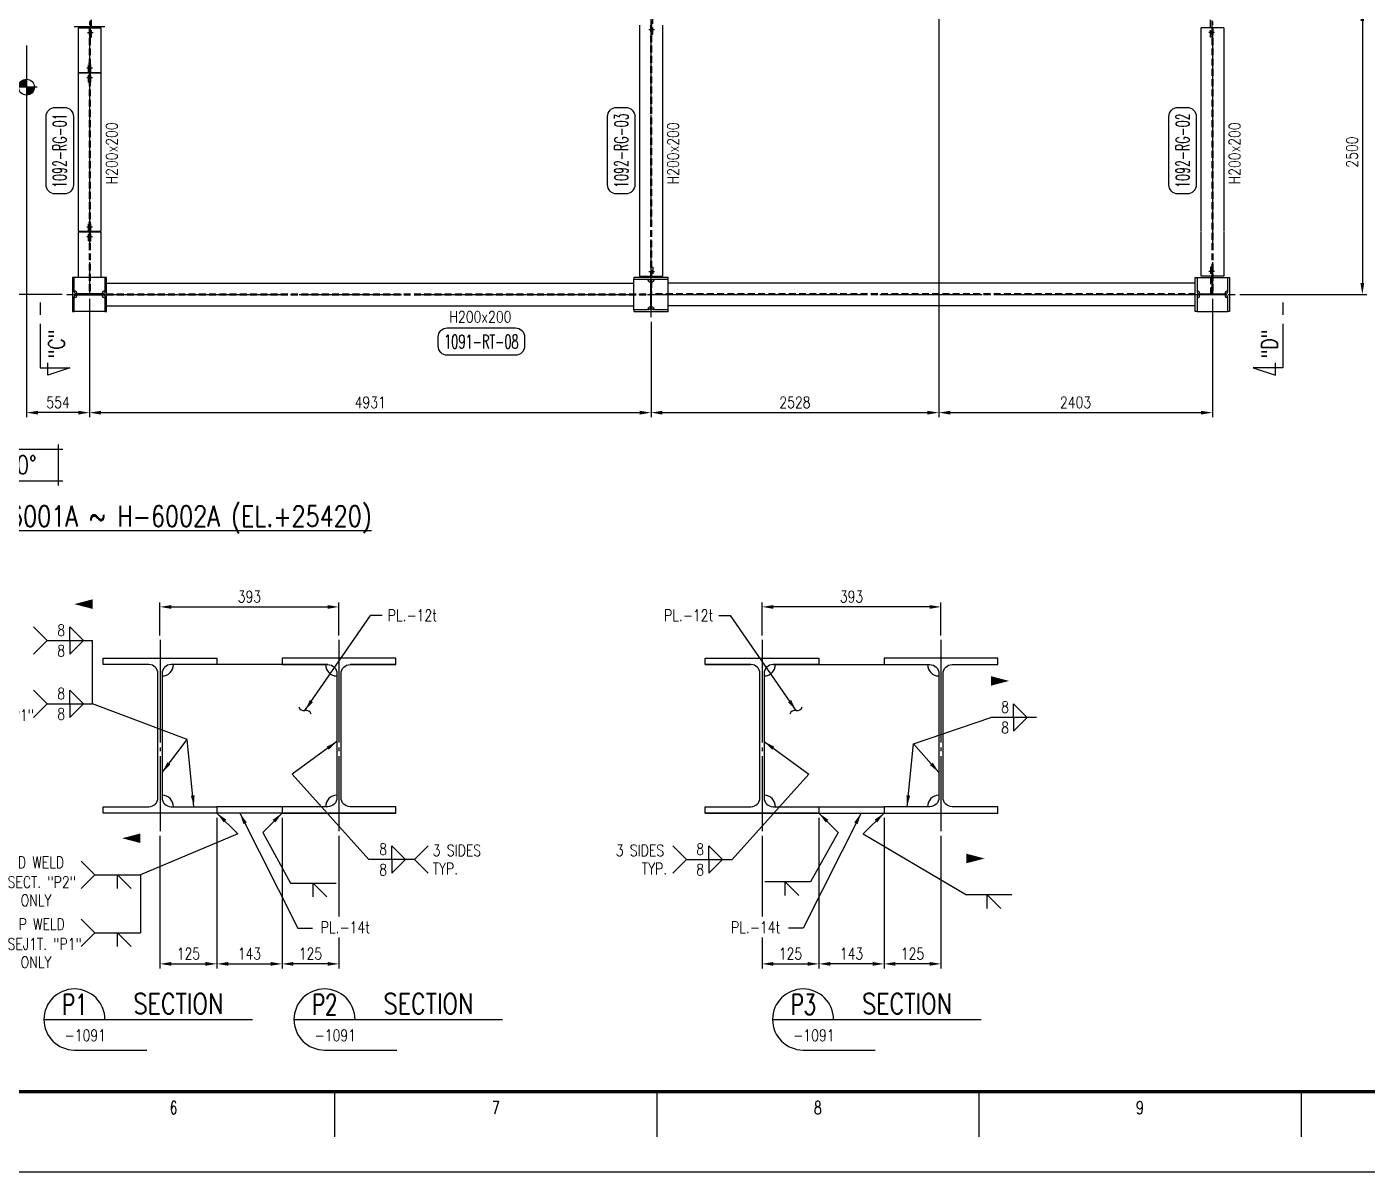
# Model space of a CAD drawing. Header units: millimetres. Extents: x 0 to 232280, y -26939 to 23794.
# Drawn here: x 106419 to 118191, y 0 to 10058 of the extents above; entities that cross this region are included whole.
import ezdxf
from ezdxf.enums import TextEntityAlignment as Align

# ---------------------------------------------------------------- set-up
doc = ezdxf.new("R2010")
doc.units = ezdxf.units.MM
doc.header["$LTSCALE"] = 30
doc.linetypes.add('JNK-CENTER', pattern=[34, 30, -1.5, 1, -1.5])
doc.linetypes.add('JNK-HIDDEN', pattern=[3, 2, -1])
for name, color, linetype in [('CEN-R', 1, 'JNK-CENTER'), ('CON-C', 4, 'Continuous'), ('CON-G', 3, 'Continuous'), ('CON-W', 7, 'Continuous'), ('CON-Y', 2, 'Continuous'), ('Dim-W', 7, 'Continuous'), ('HID-Y', 2, 'JNK-HIDDEN'), ('STL-OBJT', 7, 'Continuous'), ('TXT-C', 4, 'Continuous'), ('TXT-Y', 2, 'Continuous')]:
    doc.layers.add(name, color=color, linetype=linetype)
doc.styles.add('ROMANS', font='ROMANS.shx', dxfattribs={"width": 0.8})
doc.styles.add('SIMPLEX', font='simplex.shx', dxfattribs={"width": 0.8})
doc.dimstyles.new('DIM40', dxfattribs={"dimscale": 40, "dimtxt": 2.5, "dimasz": 2.5, "dimexe": 1, "dimexo": 1, "dimgap": 1, "dimtad": 1, "dimdec": 0, "dimdsep": 46, "dimtxsty": 'SIMPLEX', "dimcen": 0, "dimclrd": 7, "dimclre": 7, "dimclrt": 2, "dimadec": 1, "dimazin": 2, "dimtfac": 1, "dimtdec": 0, "dimtix": 1, "dimtmove": 2, "dimatfit": 2, "dimfxl": 1, "dimtolj": 1, "dimtzin": 0, "dimarcsym": 1})
doc.dimstyles.new('DIM40x4', dxfattribs={"dimscale": 40, "dimtxt": 2.5, "dimasz": 2.5, "dimexe": 1, "dimexo": 1, "dimgap": 1, "dimtad": 1, "dimdec": 1, "dimlfac": 0.25, "dimdsep": 46, "dimtxsty": 'SIMPLEX', "dimcen": 2.5, "dimclrd": 7, "dimclre": 7, "dimclrt": 2, "dimadec": 1, "dimazin": 2, "dimtfac": 1, "dimtdec": 1, "dimtmove": 2, "dimatfit": 3, "dimfxl": 1, "dimtfill": 1, "dimtolj": 1, "dimtzin": 0, "dimarcsym": 1})

# ---------------------------------------------------------------- blocks, each defined once
blk = doc.blocks.new('TITLE')
at = {"color": 7}
for p, q in [((452.68, 17.68), (452.68, 7.78)), ((523.41, 17.68), (523.41, 7.78)), ((594.15, 17.68), (594.15, 7.78)), ((664.88, 17.68), (664.88, 7.78)), ((841, 0), (0, 0))]:
    blk.add_line(p, q, dxfattribs=at)
at = {"color": 7, "const_width": 0.707}
blk.add_lwpolyline([(28.29, 17.68), (823.67, 17.68)], dxfattribs=at)
at = {"color": 7, "style": 'ROMANS', "width": 0.7}
for s, p in [('6', (417.32, 14.15)), ('7', (488.05, 14.15)), ('8', (558.78, 14.15)), ('9', (629.51, 14.15))]:
    blk.add_text(s, height=2.83, dxfattribs=at).set_placement(p, align=Align.MIDDLE)
blk = doc.blocks.new('*D1488')
at = {"layer": 'DEFPOINTS', "color": 0, "transparency": 16777216}
for p in [(118149, 10208), (117032, 7708), (118149, 7708)]:
    blk.add_point(p, dxfattribs=at)
at = {"layer": 'Dim-W', "color": 7, "linetype": 'ByBlock', "lineweight": -2, "transparency": 16777216}
for p, q in [((118149, 10108), (118149, 7808)), ((117072, 7708), (118189, 7708))]:
    blk.add_line(p, q, dxfattribs=at)
at = {"layer": 'Dim-W', "color": 7, "transparency": 16777216}
for points in [[(118132, 10108), (118165, 10108), (118149, 10208)], [(118132, 7808), (118165, 7808), (118149, 7708)]]:
    blk.add_solid(points, dxfattribs=at)
at = {"layer": 'Dim-W', "color": 2, "transparency": 16777216, "insert": (118059, 8958), "char_height": 100, "attachment_point": 5, "rotation": 90, "style": 'SIMPLEX'}
blk.add_mtext('\\A1;2500', dxfattribs=at)
blk = doc.blocks.new('*D1500')
at = {"layer": 'DEFPOINTS', "color": 0, "transparency": 16777216}
for p in [(95800, 9358), (93758, 7708), (106770, 7708)]:
    blk.add_point(p, dxfattribs=at)
at = {"layer": 'Dim-W', "color": 7, "linetype": 'ByBlock', "lineweight": -2, "transparency": 16777216}
for p, q in [((95760, 9358), (93718, 9358)), ((93758, 9258), (93758, 7808)), ((106730, 7708), (93718, 7708))]:
    blk.add_line(p, q, dxfattribs=at)
at = {"layer": 'Dim-W', "color": 7, "transparency": 16777216}
for points in [[(93741, 9258), (93775, 9258), (93758, 9358)], [(93741, 7808), (93775, 7808), (93758, 7708)]]:
    blk.add_solid(points, dxfattribs=at)
at = {"layer": 'Dim-W', "color": 2, "transparency": 16777216, "insert": (93668, 8533), "char_height": 100, "attachment_point": 5, "rotation": 90, "style": 'SIMPLEX'}
blk.add_mtext('\\A1;1650', dxfattribs=at)
blk = doc.blocks.new('*D1502')
at = {"layer": 'DEFPOINTS', "color": 0, "transparency": 16777216}
for p in [(106770, 19210), (93438, 7708), (106770, 7708)]:
    blk.add_point(p, dxfattribs=at)
at = {"layer": 'Dim-W', "color": 7, "linetype": 'ByBlock', "lineweight": -2, "transparency": 16777216}
for p, q in [((106730, 19210), (93398, 19210)), ((93438, 19110), (93438, 7808)), ((106730, 7708), (93398, 7708))]:
    blk.add_line(p, q, dxfattribs=at)
at = {"layer": 'Dim-W', "color": 7, "transparency": 16777216}
for points in [[(93421, 19110), (93455, 19110), (93438, 19210)], [(93421, 7808), (93455, 7808), (93438, 7708)]]:
    blk.add_solid(points, dxfattribs=at)
at = {"layer": 'Dim-W', "color": 2, "transparency": 16777216, "insert": (93348, 13459), "char_height": 100, "attachment_point": 5, "rotation": 90, "style": 'SIMPLEX'}
blk.add_mtext('\\A1;11502', dxfattribs=at)
blk = doc.blocks.new('DUCT-TAG')
at = {"layer": 'CON-G'}
blk.add_lwpolyline([(-9.49, -1), (-9.49, 1, -0.414214), (-7.49, 3), (7.49, 3, -0.414214), (9.49, 1), (9.49, -1, -0.414214), (7.49, -3), (-7.49, -3, -0.414214)], format="xyb", close=True, dxfattribs=at)
at = {"layer": 'CON-G', "style": 'SIMPLEX', "width": 1.246304}
blk.add_attdef('NAME', text='', height=3, dxfattribs=at).set_placement((-8.19, -1.5), (8.19, -1.5), align=Align.FIT)
at = {"layer": 'CON-Y', "style": 'SIMPLEX'}
blk.add_attdef('ELEVATION', text='', height=2, dxfattribs=at).set_placement((0, -6.02), align=Align.CENTER)
blk = doc.blocks.new('*D1486')
at = {"layer": 'DEFPOINTS', "color": 0, "transparency": 16777216}
for p in [(116832, 7708), (114429, 6670), (116832, 6670)]:
    blk.add_point(p, dxfattribs=at)
at = {"layer": 'Dim-W', "color": 7, "linetype": 'ByBlock', "lineweight": -2, "transparency": 16777216}
for p, q in [((116832, 7668), (116832, 6630)), ((114529, 6670), (116732, 6670))]:
    blk.add_line(p, q, dxfattribs=at)
at = {"layer": 'Dim-W', "color": 7, "transparency": 16777216}
for points in [[(114529, 6686), (114529, 6653), (114429, 6670)], [(116732, 6686), (116732, 6653), (116832, 6670)]]:
    blk.add_solid(points, dxfattribs=at)
at = {"layer": 'Dim-W', "color": 2, "transparency": 16777216, "insert": (115630, 6760), "char_height": 100, "attachment_point": 5, "style": 'SIMPLEX'}
blk.add_mtext('\\A1;2403', dxfattribs=at)
blk = doc.blocks.new('NORTH-AG')
at = {"layer": 'CON-Y'}
for p, q in [((-8, 3.5), (8, 3.5)), ((-7, 4.5), (-7, -4.5)), ((7, 4.5), (7, -4.5)), ((-8, -3.5), (8, -3.5))]:
    blk.add_line(p, q, dxfattribs=at)
at = {"layer": 'CON-C', "style": 'SIMPLEX', "width": 0.8}
blk.add_attdef('0', text='', height=4, dxfattribs=at).set_placement((0, -2.06), align=Align.CENTER)
blk = doc.blocks.new('SECMARK2')
at = {"layer": 'CON-C'}
blk.add_line((0, 0), (-2.72, 0), dxfattribs=at)
blk.add_lwpolyline([(-4.67, 0), (-14.32, 0), (-14.32, 6.51), (-15.93, 1.64), (-13.23, 1.64)], dxfattribs=at)
at = {"layer": 'CON-C', "style": 'SIMPLEX', "width": 0.8}
blk.add_attdef('TAG', (-12.98, 1.18), '', height=3.5, dxfattribs=at)
blk = doc.blocks.new('A$C45881DED')
at = {"layer": 'CON-W'}
h = blk.add_hatch(color=256, dxfattribs=at)
h.paths.add_polyline_path([(27, 114), (15, 114), (15, 125), (27, 125)])
h.paths.add_polyline_path([(31, 114), (27, 114), (27, 125), (31, 125)])
h.paths.add_polyline_path([(35, 114), (31, 114), (31, 125), (35, 125)])
h.paths.add_polyline_path([(35, 125), (31, 125), (31, 137), (35, 137)])
h.paths.add_polyline_path([(31, 125), (27, 125), (27, 137), (31, 137)])
h.paths.add_polyline_path([(27, 125), (15, 125), (15, 137), (27, 137)])
h = blk.add_hatch(color=256, dxfattribs=at)
h.paths.add_polyline_path([(27, 29), (15, 29), (15, 40), (27, 40)])
h.paths.add_polyline_path([(31, 29), (27, 29), (27, 40), (31, 40)])
h.paths.add_polyline_path([(35, 29), (31, 29), (31, 40), (35, 40)])
h.paths.add_polyline_path([(35, 40), (31, 40), (31, 52), (35, 52)])
h.paths.add_polyline_path([(31, 40), (27, 40), (27, 52), (31, 52)])
h.paths.add_polyline_path([(27, 40), (15, 40), (15, 52), (27, 52)])
at = {"layer": 'CEN-R'}
for p, q in [((0, 125), (50, 125)), ((0, 40), (50, 40))]:
    blk.add_line(p, q, dxfattribs=at)
at = {"layer": 'HID-Y'}
for p, q in [((15, 165), (15, 0)), ((15, 165), (21, 165)), ((35, 137), (15, 137)), ((21, 165), (21, 0)), ((29, 165), (35, 165)), ((29, 165), (29, 0)), ((35, 165), (35, 0)), ((35, 114), (15, 114)), ((35, 52), (15, 52)), ((35, 29), (15, 29)), ((15, 0), (21, 0)), ((29, 0), (35, 0))]:
    blk.add_line(p, q, dxfattribs=at)
blk = doc.blocks.new('FS-MARK')
h = blk.add_hatch(color=256)
edge = h.paths.add_edge_path()
edge.add_arc((0, 0), 1.75, 90, 180)
edge.add_line((-1.75, 0), (0, 0))
edge.add_line((0, 0), (0, 1.75))
h = blk.add_hatch(color=256)
edge = h.paths.add_edge_path()
edge.add_line((0, 0), (0, -1.75))
edge.add_arc((0, 0), 1.75, 270, 360)
edge.add_line((1.75, 0), (0, 0))
for p, q in [((2.33, 0), (-2.33, 0)), ((0, 2.33), (0, -2.33))]:
    blk.add_line(p, q)
blk.add_circle((0, 0), 1.75)
at = {"layer": 'CON-Y', "style": 'SIMPLEX', "width": 0.8}
blk.add_attdef('F.S.', (3.19, 1), '', height=2.5, dxfattribs=at)
blk = doc.blocks.new('*D1457')
at = {"layer": 'DEFPOINTS', "color": 0, "transparency": 16777216}
for p in [(106416, 9933), (106416, 6670), (106970, 6670)]:
    blk.add_point(p, dxfattribs=at)
at = {"layer": 'Dim-W', "color": 7, "linetype": 'ByBlock', "lineweight": -2, "transparency": 16777216}
for p, q in [((106416, 9893), (106416, 6630)), ((106870, 6670), (106516, 6670))]:
    blk.add_line(p, q, dxfattribs=at)
at = {"layer": 'Dim-W', "color": 7, "transparency": 16777216}
for points in [[(106516, 6686), (106516, 6653), (106416, 6670)], [(106870, 6686), (106870, 6653), (106970, 6670)]]:
    blk.add_solid(points, dxfattribs=at)
at = {"layer": 'Dim-W', "color": 2, "transparency": 16777216, "insert": (106693, 6760), "char_height": 100, "attachment_point": 5, "style": 'SIMPLEX'}
blk.add_mtext('\\A1;554', dxfattribs=at)
blk = doc.blocks.new('*D1458')
at = {"layer": 'DEFPOINTS', "color": 0, "transparency": 16777216}
for p in [(114429, 10208), (111901, 7508), (114429, 6670)]:
    blk.add_point(p, dxfattribs=at)
at = {"layer": 'Dim-W', "color": 7, "linetype": 'ByBlock', "lineweight": -2, "transparency": 16777216}
for p, q in [((114429, 10168), (114429, 6630)), ((111901, 7468), (111901, 6630)), ((112001, 6670), (114329, 6670))]:
    blk.add_line(p, q, dxfattribs=at)
at = {"layer": 'Dim-W', "color": 7, "transparency": 16777216}
for points in [[(112001, 6686), (112001, 6653), (111901, 6670)], [(114329, 6686), (114329, 6653), (114429, 6670)]]:
    blk.add_solid(points, dxfattribs=at)
at = {"layer": 'Dim-W', "color": 2, "transparency": 16777216, "insert": (113165, 6760), "char_height": 100, "attachment_point": 5, "style": 'SIMPLEX'}
blk.add_mtext('\\A1;2528', dxfattribs=at)
blk = doc.blocks.new('*D1459')
at = {"layer": 'DEFPOINTS', "color": 0, "transparency": 16777216}
for p in [(106970, 7708), (111901, 6670), (111901, 6670)]:
    blk.add_point(p, dxfattribs=at)
at = {"layer": 'Dim-W', "color": 7, "linetype": 'ByBlock', "lineweight": -2, "transparency": 16777216}
for p, q in [((106970, 7668), (106970, 6630)), ((107070, 6670), (111801, 6670))]:
    blk.add_line(p, q, dxfattribs=at)
at = {"layer": 'Dim-W', "color": 7, "transparency": 16777216}
for points in [[(107070, 6686), (107070, 6653), (106970, 6670)], [(111801, 6686), (111801, 6653), (111901, 6670)]]:
    blk.add_solid(points, dxfattribs=at)
at = {"layer": 'Dim-W', "color": 2, "transparency": 16777216, "insert": (109435, 6760), "char_height": 100, "attachment_point": 5, "style": 'SIMPLEX'}
blk.add_mtext('\\A1;4931', dxfattribs=at)
blk = doc.blocks.new('SECTITLE')
at = {"layer": 'CON-G'}
for p, q in [((-1.7, 0), (44.1, 0)), ((5, -6.7), (20.86, -6.7))]:
    blk.add_line(p, q, dxfattribs=at)
blk.add_arc((5, 0), 6.7, 0, 270, dxfattribs=at)
at = {"layer": 'CON-C', "style": 'SIMPLEX', "width": 0.8}
for tag, p in [('A', (5.06, 1.04)), ('ELEVATION', (27.83, 1.22))]:
    blk.add_attdef(tag, text='', height=4.5, dxfattribs=at).set_placement(p, align=Align.CENTER)
at = {"layer": 'CON-Y', "style": 'SIMPLEX', "width": 0.8}
blk.add_attdef('H0000-0000', (1.54, -4.72), '', height=2.5, dxfattribs=at)
blk.add_attdef('SCALE', text='', height=2.5, dxfattribs=at).set_placement((44.9, -3.72), align=Align.RIGHT)
blk = doc.blocks.new('*D1462')
at = {"layer": 'DEFPOINTS', "color": 0, "transparency": 16777216}
for p in [(109160, 4964), (107588, 4673), (109160, 4673)]:
    blk.add_point(p, dxfattribs=at)
at = {"layer": 'Dim-W', "color": 7, "lineweight": -2, "transparency": 16777216}
for p, q in [((107588, 4713), (107588, 5004)), ((107688, 4964), (109060, 4964)), ((109160, 4713), (109160, 5004))]:
    blk.add_line(p, q, dxfattribs=at)
at = {"layer": 'Dim-W', "color": 7, "transparency": 16777216}
for points in [[(107688, 4980), (107688, 4947), (107588, 4964)], [(109060, 4980), (109060, 4947), (109160, 4964)]]:
    blk.add_solid(points, dxfattribs=at)
at = {"layer": 'Dim-W', "color": 2, "transparency": 16777216, "insert": (108374, 5054), "char_height": 100, "attachment_point": 5, "style": 'SIMPLEX', "bg_fill": 3, "box_fill_scale": 1.1, "bg_fill_color": 256, "bg_fill_true_color": 13158600, "bg_fill_transparency": 0}
blk.add_mtext('\\A1;393', dxfattribs=at)
blk = doc.blocks.new('*D1463')
at = {"layer": 'DEFPOINTS', "color": 0, "transparency": 16777216}
for p in [(108088, 3153), (108660, 3153), (108660, 1829)]:
    blk.add_point(p, dxfattribs=at)
at = {"layer": 'Dim-W', "color": 7, "lineweight": -2, "transparency": 16777216}
for p, q in [((108088, 3113), (108088, 1789)), ((108660, 3113), (108660, 1789)), ((108188, 1829), (108560, 1829))]:
    blk.add_line(p, q, dxfattribs=at)
at = {"layer": 'Dim-W', "color": 7, "transparency": 16777216}
for points in [[(108188, 1846), (108188, 1813), (108088, 1829)], [(108560, 1846), (108560, 1813), (108660, 1829)]]:
    blk.add_solid(points, dxfattribs=at)
at = {"layer": 'Dim-W', "color": 2, "transparency": 16777216, "insert": (108374, 1919), "char_height": 100, "attachment_point": 5, "style": 'SIMPLEX', "bg_fill": 3, "box_fill_scale": 1.1, "bg_fill_color": 256, "bg_fill_true_color": 13158600, "bg_fill_transparency": 0}
blk.add_mtext('\\A1;143', dxfattribs=at)
blk = doc.blocks.new('*D1507')
at = {"layer": 'DEFPOINTS', "color": 0, "transparency": 16777216}
for p in [(108660, 3113), (109160, 2993), (108660, 1829)]:
    blk.add_point(p, dxfattribs=at)
at = {"layer": 'Dim-W', "color": 7, "lineweight": -2, "transparency": 16777216}
for p, q in [((108660, 3073), (108660, 1789)), ((109160, 2953), (109160, 2246)), ((109160, 2060), (109160, 1789)), ((109060, 1829), (108760, 1829))]:
    blk.add_line(p, q, dxfattribs=at)
at = {"layer": 'Dim-W', "color": 7, "transparency": 16777216}
for points in [[(108760, 1846), (108760, 1813), (108660, 1829)], [(109060, 1846), (109060, 1813), (109160, 1829)]]:
    blk.add_solid(points, dxfattribs=at)
at = {"layer": 'Dim-W', "color": 2, "transparency": 16777216, "insert": (108910, 1919), "char_height": 100, "attachment_point": 5, "style": 'SIMPLEX', "bg_fill": 3, "box_fill_scale": 1.1, "bg_fill_color": 256, "bg_fill_true_color": 13158600, "bg_fill_transparency": 0}
blk.add_mtext('\\A1;125', dxfattribs=at)
blk = doc.blocks.new('*D1464')
at = {"layer": 'DEFPOINTS', "color": 0, "transparency": 16777216}
for p in [(107588, 2993), (108088, 1829), (108088, 1829)]:
    blk.add_point(p, dxfattribs=at)
at = {"layer": 'Dim-W', "color": 7, "lineweight": -2, "transparency": 16777216}
for p, q in [((107588, 2953), (107588, 1789)), ((107688, 1829), (107988, 1829))]:
    blk.add_line(p, q, dxfattribs=at)
at = {"layer": 'Dim-W', "color": 7, "transparency": 16777216}
for points in [[(107688, 1846), (107688, 1813), (107588, 1829)], [(107988, 1846), (107988, 1813), (108088, 1829)]]:
    blk.add_solid(points, dxfattribs=at)
at = {"layer": 'Dim-W', "color": 2, "transparency": 16777216, "insert": (107838, 1919), "char_height": 100, "attachment_point": 5, "style": 'SIMPLEX', "bg_fill": 3, "box_fill_scale": 1.1, "bg_fill_color": 256, "bg_fill_true_color": 13158600, "bg_fill_transparency": 0}
blk.add_mtext('\\A1;125', dxfattribs=at)
blk = doc.blocks.new('*D1465')
at = {"layer": 'DEFPOINTS', "color": 0, "transparency": 16777216}
for p in [(112876, 4964), (112876, 4673), (114448, 4673)]:
    blk.add_point(p, dxfattribs=at)
at = {"layer": 'Dim-W', "color": 7, "lineweight": -2, "transparency": 16777216}
for p, q in [((112876, 4713), (112876, 5004)), ((114348, 4964), (112976, 4964)), ((114448, 4713), (114448, 5004))]:
    blk.add_line(p, q, dxfattribs=at)
at = {"layer": 'Dim-W', "color": 7, "transparency": 16777216}
for points in [[(112976, 4980), (112976, 4947), (112876, 4964)], [(114348, 4980), (114348, 4947), (114448, 4964)]]:
    blk.add_solid(points, dxfattribs=at)
at = {"layer": 'Dim-W', "color": 2, "transparency": 16777216, "insert": (113662, 5054), "char_height": 100, "attachment_point": 5, "style": 'SIMPLEX', "bg_fill": 3, "box_fill_scale": 1.1, "bg_fill_color": 256, "bg_fill_true_color": 13158600, "bg_fill_transparency": 0}
blk.add_mtext('\\A1;393', dxfattribs=at)
blk = doc.blocks.new('*D1466')
at = {"layer": 'DEFPOINTS', "color": 0, "transparency": 16777216}
for p in [(113376, 3153), (113948, 3153), (113376, 1829)]:
    blk.add_point(p, dxfattribs=at)
at = {"layer": 'Dim-W', "color": 7, "lineweight": -2, "transparency": 16777216}
for p, q in [((113376, 3113), (113376, 1789)), ((113948, 3113), (113948, 1789)), ((113848, 1829), (113476, 1829))]:
    blk.add_line(p, q, dxfattribs=at)
at = {"layer": 'Dim-W', "color": 7, "transparency": 16777216}
for points in [[(113476, 1846), (113476, 1813), (113376, 1829)], [(113848, 1846), (113848, 1813), (113948, 1829)]]:
    blk.add_solid(points, dxfattribs=at)
at = {"layer": 'Dim-W', "color": 2, "transparency": 16777216, "insert": (113662, 1919), "char_height": 100, "attachment_point": 5, "style": 'SIMPLEX', "bg_fill": 3, "box_fill_scale": 1.1, "bg_fill_color": 256, "bg_fill_true_color": 13158600, "bg_fill_transparency": 0}
blk.add_mtext('\\A1;143', dxfattribs=at)
blk = doc.blocks.new('*D1508')
at = {"layer": 'DEFPOINTS', "color": 0, "transparency": 16777216}
for p in [(113376, 3113), (112876, 2993), (113376, 1829)]:
    blk.add_point(p, dxfattribs=at)
at = {"layer": 'Dim-W', "color": 7, "lineweight": -2, "transparency": 16777216}
for p, q in [((113376, 3073), (113376, 1789)), ((112876, 2953), (112876, 2246)), ((112876, 2060), (112876, 1789)), ((112976, 1829), (113276, 1829))]:
    blk.add_line(p, q, dxfattribs=at)
at = {"layer": 'Dim-W', "color": 7, "transparency": 16777216}
for points in [[(112976, 1846), (112976, 1813), (112876, 1829)], [(113276, 1846), (113276, 1813), (113376, 1829)]]:
    blk.add_solid(points, dxfattribs=at)
at = {"layer": 'Dim-W', "color": 2, "transparency": 16777216, "insert": (113126, 1919), "char_height": 100, "attachment_point": 5, "style": 'SIMPLEX', "bg_fill": 3, "box_fill_scale": 1.1, "bg_fill_color": 256, "bg_fill_true_color": 13158600, "bg_fill_transparency": 0}
blk.add_mtext('\\A1;125', dxfattribs=at)
blk = doc.blocks.new('*D1467')
at = {"layer": 'DEFPOINTS', "color": 0, "transparency": 16777216}
for p in [(114448, 2993), (113948, 1829), (113948, 1829)]:
    blk.add_point(p, dxfattribs=at)
at = {"layer": 'Dim-W', "color": 7, "lineweight": -2, "transparency": 16777216}
for p, q in [((114448, 2953), (114448, 1789)), ((114348, 1829), (114048, 1829))]:
    blk.add_line(p, q, dxfattribs=at)
at = {"layer": 'Dim-W', "color": 7, "transparency": 16777216}
for points in [[(114048, 1846), (114048, 1813), (113948, 1829)], [(114348, 1846), (114348, 1813), (114448, 1829)]]:
    blk.add_solid(points, dxfattribs=at)
at = {"layer": 'Dim-W', "color": 2, "transparency": 16777216, "insert": (114198, 1919), "char_height": 100, "attachment_point": 5, "style": 'SIMPLEX', "bg_fill": 3, "box_fill_scale": 1.1, "bg_fill_color": 256, "bg_fill_true_color": 13158600, "bg_fill_transparency": 0}
blk.add_mtext('\\A1;125', dxfattribs=at)

msp = doc.modelspace()

# ---------------------------------------------------------------- hatches: boundary and pattern name
at = {"layer": 'CON-W'}
h = msp.add_hatch(color=256, dxfattribs=at)
h.paths.add_polyline_path([(106973.85, 10019.9), (106985.85, 10019.9), (106985.85, 10007.9), (106973.85, 10007.9)])
h.paths.add_polyline_path([(106969.85, 10019.9), (106973.85, 10019.9), (106973.85, 10007.9), (106969.85, 10007.9)])
h.paths.add_polyline_path([(106965.85, 10019.9), (106969.85, 10019.9), (106969.85, 10007.9), (106965.85, 10007.9)])
h.paths.add_polyline_path([(106965.85, 10007.9), (106969.85, 10007.9), (106969.85, 9996.9), (106965.85, 9996.9)])
h.paths.add_polyline_path([(106969.85, 10007.9), (106973.85, 10007.9), (106973.85, 9996.9), (106969.85, 9996.9)])
h.paths.add_polyline_path([(106973.85, 10007.9), (106985.85, 10007.9), (106985.85, 9996.9), (106973.85, 9996.9)])
h = msp.add_hatch(color=256, dxfattribs=at)
h.paths.add_polyline_path([(111904.85, 10044.9), (111916.85, 10044.9), (111916.85, 10032.9), (111904.85, 10032.9)])
h.paths.add_polyline_path([(111900.85, 10044.9), (111904.85, 10044.9), (111904.85, 10032.9), (111900.85, 10032.9)])
h.paths.add_polyline_path([(111896.85, 10044.9), (111900.85, 10044.9), (111900.85, 10032.9), (111896.85, 10032.9)])
h.paths.add_polyline_path([(111896.85, 10032.9), (111900.85, 10032.9), (111900.85, 10021.9), (111896.85, 10021.9)])
h.paths.add_polyline_path([(111900.85, 10032.9), (111904.85, 10032.9), (111904.85, 10021.9), (111900.85, 10021.9)])
h.paths.add_polyline_path([(111904.85, 10032.9), (111916.85, 10032.9), (111916.85, 10021.9), (111904.85, 10021.9)])
h = msp.add_hatch(color=256, dxfattribs=at)
h.paths.add_polyline_path([(116827.85, 10019.9), (116815.85, 10019.9), (116815.85, 10007.9), (116827.85, 10007.9)])
h.paths.add_polyline_path([(116831.85, 10019.9), (116827.85, 10019.9), (116827.85, 10007.9), (116831.85, 10007.9)])
h.paths.add_polyline_path([(116835.85, 10019.9), (116831.85, 10019.9), (116831.85, 10007.9), (116835.85, 10007.9)])
h.paths.add_polyline_path([(116835.85, 10007.9), (116831.85, 10007.9), (116831.85, 9996.9), (116835.85, 9996.9)])
h.paths.add_polyline_path([(116831.85, 10007.9), (116827.85, 10007.9), (116827.85, 9996.9), (116831.85, 9996.9)])
h.paths.add_polyline_path([(116827.85, 10007.9), (116815.85, 10007.9), (116815.85, 9996.9), (116827.85, 9996.9)])
h = msp.add_hatch(color=256, dxfattribs=at)
h.paths.add_polyline_path([(111904.85, 7895.9), (111916.85, 7895.9), (111916.85, 7907.9), (111904.85, 7907.9)])
h.paths.add_polyline_path([(111900.85, 7895.9), (111904.85, 7895.9), (111904.85, 7907.9), (111900.85, 7907.9)])
h.paths.add_polyline_path([(111896.85, 7895.9), (111900.85, 7895.9), (111900.85, 7907.9), (111896.85, 7907.9)])
h.paths.add_polyline_path([(111896.85, 7907.9), (111900.85, 7907.9), (111900.85, 7918.9), (111896.85, 7918.9)])
h.paths.add_polyline_path([(111900.85, 7907.9), (111904.85, 7907.9), (111904.85, 7918.9), (111900.85, 7918.9)])
h.paths.add_polyline_path([(111904.85, 7907.9), (111916.85, 7907.9), (111916.85, 7918.9), (111904.85, 7918.9)])
h = msp.add_hatch(color=256, dxfattribs=at)
h.paths.add_polyline_path([(116827.85, 7895.9), (116815.85, 7895.9), (116815.85, 7907.9), (116827.85, 7907.9)])
h.paths.add_polyline_path([(116831.85, 7895.9), (116827.85, 7895.9), (116827.85, 7907.9), (116831.85, 7907.9)])
h.paths.add_polyline_path([(116835.85, 7895.9), (116831.85, 7895.9), (116831.85, 7907.9), (116835.85, 7907.9)])
h.paths.add_polyline_path([(116835.85, 7907.9), (116831.85, 7907.9), (116831.85, 7918.9), (116835.85, 7918.9)])
h.paths.add_polyline_path([(116831.85, 7907.9), (116827.85, 7907.9), (116827.85, 7918.9), (116831.85, 7918.9)])
h.paths.add_polyline_path([(116827.85, 7907.9), (116815.85, 7907.9), (116815.85, 7918.9), (116827.85, 7918.9)])

# ---------------------------------------------------------------- linework, layer by layer
for p, q in [((106796.08, 4668.44), (106796.08, 4788.44)), ((106796.08, 4788.44), (106916.08, 4668.44)), ((106796.08, 4668.44), (106796.08, 4548.44)), ((106796.08, 4548.44), (106916.08, 4668.44)), ((106796.08, 4113.54), (106796.08, 4233.54)), ((106796.08, 4233.54), (106916.08, 4113.54)), ((106796.08, 4113.54), (106796.08, 3993.54)), ((106796.08, 3993.54), (106916.08, 4113.54)), ((115086.23, 3993.94), (115086.23, 4113.94)), ((115086.23, 4113.94), (115206.23, 3993.94)), ((115086.23, 3993.94), (115086.23, 3873.94)), ((115086.23, 3873.94), (115206.23, 3993.94)), ((109623.53, 2746.26), (109623.53, 2866.26)), ((109623.53, 2866.26), (109743.53, 2746.26)), ((112408.15, 2746.26), (112408.15, 2866.26)), ((112408.15, 2866.26), (112528.15, 2746.26)), ((109623.53, 2746.26), (109623.53, 2626.26)), ((109623.53, 2626.26), (109743.53, 2746.26)), ((112408.15, 2746.26), (112408.15, 2626.26)), ((112408.15, 2626.26), (112528.15, 2746.26)), ((107216.09, 2492.34), (107216.09, 2612.34)), ((107216.09, 2612.34), (107336.09, 2492.34)), ((108935.03, 2417.37), (108935.03, 2537.37)), ((108935.03, 2537.37), (109055.03, 2417.37)), ((113080.11, 2428.86), (113080.11, 2548.86)), ((113080.11, 2548.86), (113200.11, 2428.86)), ((114854.34, 2314.64), (114854.34, 2434.64)), ((114854.34, 2434.64), (114974.34, 2314.64)), ((107216.09, 1983.27), (107216.09, 2103.27)), ((107216.09, 2103.27), (107336.09, 1983.27))]:
    msp.add_line(p, q)
at = {"layer": 'CEN-R'}
for p, q in [((111900.85, 19409.9), (111900.85, 7507.9)), ((106969.85, 19209.9), (106969.85, 7707.9)), ((116831.85, 19209.9), (116831.85, 7707.9)), ((116831.85, 19209.9), (116831.85, 7707.9)), ((106950.85, 10007.9), (107000.85, 10007.9)), ((111881.85, 10032.9), (111931.85, 10032.9)), ((116850.85, 10007.9), (116800.85, 10007.9)), ((111881.85, 7907.9), (111931.85, 7907.9)), ((116850.85, 7907.9), (116800.85, 7907.9)), ((106769.85, 7707.9), (117031.85, 7707.9)), ((107588.45, 4673.34), (107588.45, 2993.34)), ((109160.45, 4673.34), (109160.45, 2993.34)), ((112875.92, 4673.34), (112875.92, 2993.34)), ((114447.92, 4673.34), (114447.92, 2993.34))]:
    msp.add_line(p, q, dxfattribs=at)
at = {"layer": 'CON-G'}
for p, q in [((107104.85, 10057.9), (106834.85, 10057.9)), ((106869.85, 10047.9), (106869.85, 9657.9)), ((106869.85, 10047.9), (107069.85, 10047.9)), ((107069.85, 10047.9), (107069.85, 9657.9)), ((111800.85, 10072.9), (111800.85, 7867.9)), ((112000.85, 10072.9), (112000.85, 7867.9)), ((116731.85, 9657.9), (116731.85, 10047.9)), ((116931.85, 10047.9), (116731.85, 10047.9)), ((116931.85, 10047.9), (116931.85, 9657.9)), ((106869.85, 9657.9), (107069.85, 9657.9)), ((106869.85, 9652.9), (106869.85, 8262.9)), ((106869.85, 9652.9), (107069.85, 9652.9)), ((107069.85, 9652.9), (107069.85, 8262.9)), ((116731.85, 8262.9), (116731.85, 9652.9)), ((116931.85, 9652.9), (116931.85, 8262.9)), ((106869.85, 8262.9), (107069.85, 8262.9)), ((106869.85, 8257.9), (106869.85, 7857.9)), ((106869.85, 8257.9), (107069.85, 8257.9)), ((107069.85, 8257.9), (107069.85, 7857.9)), ((116731.85, 7867.9), (116731.85, 8257.9)), ((116931.85, 8257.9), (116931.85, 7867.9)), ((107104.85, 7857.9), (106834.85, 7857.9)), ((107119.85, 7807.9), (111750.85, 7807.9)), ((111750.85, 7572.9), (111750.85, 7842.9)), ((111800.85, 7867.9), (112000.85, 7867.9)), ((112050.85, 7572.9), (112050.85, 7842.9)), ((116681.85, 7807.9), (112050.85, 7807.9)), ((116696.85, 7857.9), (116966.85, 7857.9)), ((116931.85, 7867.9), (116731.85, 7867.9)), ((107104.85, 7557.9), (106834.85, 7557.9)), ((107119.85, 7607.9), (111750.85, 7607.9)), ((116681.85, 7607.9), (112050.85, 7607.9)), ((116696.85, 7557.9), (116966.85, 7557.9)), ((109062.45, 4457.34), (108088.45, 4457.34)), ((109660.45, 4457.34), (109258.45, 4457.34)), ((112375.92, 4457.34), (112777.92, 4457.34)), ((112973.92, 4457.34), (113947.92, 4457.34)), ((109062.45, 3209.34), (108088.45, 3209.34)), ((109660.45, 3209.34), (109258.45, 3209.34)), ((112375.92, 3209.34), (112777.92, 3209.34)), ((112973.92, 3209.34), (113947.92, 3209.34)), ((109660.45, 3153.34), (108088.45, 3153.34)), ((112375.92, 3153.34), (113947.92, 3153.34))]:
    msp.add_line(p, q, dxfattribs=at)
for points in [[(106819.85, 7557.9), (106834.85, 7557.9), (106834.85, 7684.9, -0.41421356), (106852.85, 7702.9), (107086.85, 7702.9, -0.41421356), (107104.85, 7684.9), (107104.85, 7557.9), (107119.85, 7557.9), (107119.85, 7857.9), (107104.85, 7857.9), (107104.85, 7730.9, -0.41421356), (107086.85, 7712.9), (106852.85, 7712.9, -0.41421356), (106834.85, 7730.9), (106834.85, 7857.9), (106819.85, 7857.9)], [(112050.85, 7557.9), (112050.85, 7572.9), (111923.85, 7572.9, -0.41421356), (111905.85, 7590.9), (111905.85, 7824.9, -0.41421356), (111923.85, 7842.9), (112050.85, 7842.9), (112050.85, 7857.9), (111750.85, 7857.9), (111750.85, 7842.9), (111877.85, 7842.9, -0.41421356), (111895.85, 7824.9), (111895.85, 7590.9, -0.41421356), (111877.85, 7572.9), (111750.85, 7572.9), (111750.85, 7557.9)], [(116981.85, 7557.9), (116966.85, 7557.9), (116966.85, 7684.9, 0.41421356), (116948.85, 7702.9), (116714.85, 7702.9, 0.41421356), (116696.85, 7684.9), (116696.85, 7557.9), (116681.85, 7557.9), (116681.85, 7857.9), (116696.85, 7857.9), (116696.85, 7730.9, 0.41421356), (116714.85, 7712.9), (116948.85, 7712.9, 0.41421356), (116966.85, 7730.9), (116966.85, 7857.9), (116981.85, 7857.9)], [(108088.45, 3209.34), (108088.45, 3153.34), (107588.45, 3153.34), (107088.45, 3153.34), (107088.45, 3209.34), (107490.45, 3209.34, 0.41421356), (107570.45, 3289.34), (107570.45, 4377.34, 0.41421356), (107490.45, 4457.34), (107088.45, 4457.34), (107088.45, 4513.34), (107588.45, 4513.34), (108088.45, 4513.34), (108088.45, 4457.34), (107686.45, 4457.34, 0.41421356), (107606.45, 4377.34), (107606.45, 3289.34, 0.41421356), (107686.45, 3209.34)], [(108660.45, 3209.34), (108660.45, 3153.34), (109160.45, 3153.34), (109660.45, 3153.34), (109660.45, 3209.34), (109258.45, 3209.34, -0.41421356), (109178.45, 3289.34), (109178.45, 4377.34, -0.41421356), (109258.45, 4457.34), (109660.45, 4457.34), (109660.45, 4513.34), (109160.45, 4513.34), (108660.45, 4513.34), (108660.45, 4457.34), (109062.45, 4457.34, -0.41421356), (109142.45, 4377.34), (109142.45, 3289.34, -0.41421356), (109062.45, 3209.34)], [(113375.92, 3209.34), (113375.92, 3153.34), (112875.92, 3153.34), (112375.92, 3153.34), (112375.92, 3209.34), (112777.92, 3209.34, 0.41421356), (112857.92, 3289.34), (112857.92, 4377.34, 0.41421356), (112777.92, 4457.34), (112375.92, 4457.34), (112375.92, 4513.34), (112875.92, 4513.34), (113375.92, 4513.34), (113375.92, 4457.34), (112973.92, 4457.34, 0.41421356), (112893.92, 4377.34), (112893.92, 3289.34, 0.41421356), (112973.92, 3209.34)], [(113947.92, 3209.34), (113947.92, 3153.34), (114447.92, 3153.34), (114947.92, 3153.34), (114947.92, 3209.34), (114545.92, 3209.34, -0.41421356), (114465.92, 3289.34), (114465.92, 4377.34, -0.41421356), (114545.92, 4457.34), (114947.92, 4457.34), (114947.92, 4513.34), (114447.92, 4513.34), (113947.92, 4513.34), (113947.92, 4457.34), (114349.92, 4457.34, -0.41421356), (114429.92, 4377.34), (114429.92, 3289.34, -0.41421356), (114349.92, 3209.34)]]:
    msp.add_lwpolyline(points, format="xyb", close=True, dxfattribs=at)
for centre, radius, start, end in [((111895.85, 7842.9), 25, 180, 270), ((111905.85, 7842.9), 25, 270, 0), ((106834.85, 7712.9), 25, 0, 90), ((106834.85, 7702.9), 25, 270, 0), ((107104.85, 7712.9), 25, 90, 180), ((107104.85, 7702.9), 25, 180, 270), ((116696.85, 7712.9), 25, 0, 90), ((116696.85, 7702.9), 25, 270, 0), ((116966.85, 7712.9), 25, 90, 180), ((116966.85, 7702.9), 25, 180, 270), ((111895.85, 7572.9), 25, 90, 180), ((111905.85, 7572.9), 25, 0, 90), ((107606.45, 4457.34), 100, 270, 0), ((109142.45, 4457.34), 100, 180, 270), ((112893.92, 4457.34), 100, 270, 0), ((114429.92, 4457.34), 100, 180, 270), ((107606.45, 3209.34), 100, 0, 90), ((109142.45, 3209.34), 100, 90, 180), ((112893.92, 3209.34), 100, 0, 90), ((114429.92, 3209.34), 100, 90, 180)]:
    msp.add_arc(centre, radius, start, end, dxfattribs=at)
at = {"layer": 'CON-W'}
for p, q in [((109538.63, 4888.27), (109438.63, 4888.27)), ((112497.74, 4888.27), (112597.74, 4888.27)), ((106476.08, 4788.44), (106596.08, 4668.44)), ((106596.08, 4668.44), (106476.08, 4548.44)), ((106596.08, 4668.44), (106996.08, 4668.44)), ((106476.08, 4233.54), (106596.08, 4113.54)), ((106596.08, 4113.54), (106476.08, 3993.54)), ((106596.08, 4113.54), (106996.08, 4113.54)), ((115286.23, 3993.94), (114886.23, 3993.94)), ((109943.53, 2866.26), (109823.53, 2746.26)), ((112092.84, 2866.26), (112212.84, 2746.26)), ((106896.09, 2732.34), (107016.09, 2612.34)), ((109823.53, 2746.26), (109423.53, 2746.26)), ((109823.53, 2746.26), (109943.53, 2626.26)), ((112212.84, 2746.26), (112092.84, 2626.26)), ((112212.84, 2746.26), (112612.84, 2746.26)), ((107016.09, 2612.34), (106896.09, 2492.34)), ((107016.09, 2612.34), (107416.09, 2612.34)), ((108735.03, 2537.37), (109135.03, 2537.37)), ((113301.34, 2548.86), (112901.34, 2548.86)), ((115071.05, 2434.64), (114671.05, 2434.64)), ((106896.09, 2223.27), (107016.09, 2103.27)), ((107016.09, 2103.27), (106896.09, 1983.27)), ((107016.09, 2103.27), (107416.09, 2103.27))]:
    msp.add_line(p, q, dxfattribs=at)
for points in [[(106996.08, 4668.44, 0, 0, 0), (106996.08, 4988.44, 84, 0, 0), (106836.08, 4988.44, 0, 0, 0)], [(114886.23, 3993.94, 0, 0, 0), (114886.23, 4313.94, 84, 0, 0), (115046.23, 4313.94, 0, 0, 0)], [(107416.09, 2612.34, 0, 0, 0), (107416.09, 2932.34, 84, 0, 0), (107256.09, 2932.34, 0, 0, 0)], [(114671.05, 2434.64, 0, 0, 0), (114671.05, 2754.64, 84, 0, 0), (114831.05, 2754.64, 0, 0, 0)]]:
    msp.add_lwpolyline(points, format="xyseb", dxfattribs=at)
at = {"layer": 'Dim-W'}
for p, q in [((106996.08, 4113.54), (106996.08, 4668.44)), ((107825.59, 3798.91), (106996.08, 4113.54)), ((114207.93, 3761.5), (114886.23, 3993.94)), ((108750.28, 3495.85), (109423.53, 2746.26)), ((113286.09, 3495.85), (112612.84, 2746.26)), ((108273.16, 2972.65), (107416.09, 2612.34)), ((108490.35, 2983.26), (108735.03, 2537.37)), ((113546.02, 2983.26), (113301.34, 2548.86)), ((113763.21, 2972.65), (114671.05, 2434.64)), ((107416.09, 2612.34), (107416.09, 2103.27))]:
    msp.add_line(p, q, dxfattribs=at)
for centre, start, end in [((108850.46, 4097.84), 193.980251, 283.980251), ((108871.95, 4011.51), 13.980251, 103.980251), ((113164.42, 4011.51), 76.019749, 166.019749), ((113185.91, 4097.84), 256.019749, 346.019749)]:
    msp.add_arc(centre, 44.48, start, end, dxfattribs=at)
at = {"layer": 'HID-Y'}
for p, q in [((106965.85, 10047.9), (106965.85, 7712.9)), ((106985.85, 10019.9), (106965.85, 10019.9)), ((106973.85, 10047.9), (106973.85, 7712.9)), ((111896.85, 10072.9), (111896.85, 7867.9)), ((111916.85, 10044.9), (111896.85, 10044.9)), ((111916.85, 10021.9), (111896.85, 10021.9)), ((111904.85, 10072.9), (111904.85, 7867.9)), ((116815.85, 10019.9), (116835.85, 10019.9)), ((116827.85, 10047.9), (116827.85, 7712.9)), ((116835.85, 10047.9), (116835.85, 7712.9)), ((106985.85, 9996.9), (106965.85, 9996.9)), ((116815.85, 9996.9), (116835.85, 9996.9)), ((111916.85, 7918.9), (111896.85, 7918.9)), ((111916.85, 7895.9), (111896.85, 7895.9)), ((116815.85, 7918.9), (116835.85, 7918.9)), ((116815.85, 7895.9), (116835.85, 7895.9)), ((111905.85, 7824.9), (111905.85, 7707.9)), ((107119.85, 7712.4), (111895.85, 7712.4)), ((107119.85, 7703.4), (111895.85, 7703.4)), ((116681.85, 7712.4), (111905.85, 7712.4)), ((116681.85, 7703.4), (111905.85, 7703.4))]:
    msp.add_line(p, q, dxfattribs=at)
for points in [[(106985.85, 10202.9), (106973.85, 10202.9), (106973.85, 9967.9), (106985.85, 9967.9)], [(111916.85, 10203.4), (111904.85, 10203.4), (111904.85, 9992.9), (111916.85, 9992.9)], [(116815.85, 10202.9), (116827.85, 10202.9), (116827.85, 9967.9), (116815.85, 9967.9)], [(116815.85, 7712.9), (116827.85, 7712.9), (116827.85, 7947.9), (116815.85, 7947.9)]]:
    msp.add_lwpolyline(points, close=True, dxfattribs=at)
msp.add_lwpolyline([(111904.85, 7857.9), (111904.85, 7947.9), (111916.85, 7947.9), (111916.85, 7857.9)], dxfattribs=at)

# ---------------------------------------------------------------- block references
at = {"linetype": 'ByBlock', "xscale": 39.99999999599994, "yscale": 39.99999999599994, "zscale": 39.99999999599994}
msp.add_blockref('TITLE', (91015.15, 0), dxfattribs=at)
at = {"layer": 'CON-G', "xscale": -1, "rotation": 180}
for p in [(106944.85, 9737.9), (106944.85, 8342.9)]:
    msp.add_blockref('A$C45881DED', p, dxfattribs=at)
at = {"layer": 'CON-W'}
ref = msp.add_blockref('SECMARK2', (106536.58, 7636.85), dxfattribs=dict(at, xscale=-40, yscale=40, zscale=40, rotation=270))
ref.add_attrib('TAG', '"C"', (106750.45, 7145.26), dxfattribs={"layer": 'CON-C', "height": 140, "rotation": 90, "style": 'SIMPLEX', "width": 0.8})
ref = msp.add_blockref('SECMARK2', (117451.34, 7636.85), dxfattribs=dict(at, xscale=40, yscale=40, zscale=40, rotation=90))
ref.add_attrib('TAG', '"D"', (117404.14, 7145.26), dxfattribs={"layer": 'CON-C', "height": 140, "rotation": 90, "style": 'SIMPLEX', "width": 0.8})
ref = msp.add_blockref('NORTH-AG', (106415.85, 6209.76), dxfattribs=dict(at, xscale=-40, yscale=40, zscale=40, rotation=180))
ref.add_attrib('0', '0%%D', dxfattribs={"layer": 'CON-C', "height": 160, "style": 'SIMPLEX', "width": 0.8}).set_placement((106415.85, 6132.16), align=Align.CENTER)
at = {"layer": 'Dim-W'}
ref = msp.add_blockref('SECTITLE', (106637.02, 1340.76), dxfattribs=dict(at, xscale=40, yscale=40, zscale=40))
ref.add_attrib('H0000-0000', '-1091', (106750.27, 1151.96), dxfattribs={"layer": 'CON-Y', "height": 100, "style": 'SIMPLEX', "width": 0.8})
ref.add_attrib('A', 'P1', dxfattribs={"layer": 'CON-C', "height": 180, "style": 'SIMPLEX', "width": 0.7}).set_placement((106839.42, 1382.36), align=Align.CENTER)
ref.add_attrib('ELEVATION', 'SECTION', dxfattribs={"layer": 'CON-C', "height": 180, "style": 'SIMPLEX', "width": 0.8}).set_placement((107750.22, 1389.56), align=Align.CENTER)
ref = msp.add_blockref('SECTITLE', (108833.11, 1340.76), dxfattribs=dict(at, xscale=40, yscale=40, zscale=40))
ref.add_attrib('H0000-0000', '-1091', (108946.36, 1151.96), dxfattribs={"layer": 'CON-Y', "height": 100, "style": 'SIMPLEX', "width": 0.8})
ref.add_attrib('A', 'P2', dxfattribs={"layer": 'CON-C', "height": 180, "style": 'SIMPLEX', "width": 0.7}).set_placement((109035.51, 1382.36), align=Align.CENTER)
ref.add_attrib('ELEVATION', 'SECTION', dxfattribs={"layer": 'CON-C', "height": 180, "style": 'SIMPLEX', "width": 0.8}).set_placement((109946.31, 1389.56), align=Align.CENTER)
ref = msp.add_blockref('SECTITLE', (113036.66, 1340.76), dxfattribs=dict(at, xscale=40, yscale=40, zscale=40))
ref.add_attrib('H0000-0000', '-1091', (113149.91, 1151.96), dxfattribs={"layer": 'CON-Y', "height": 100, "style": 'SIMPLEX', "width": 0.8})
ref.add_attrib('A', 'P3', dxfattribs={"layer": 'CON-C', "height": 180, "style": 'SIMPLEX', "width": 0.7}).set_placement((113239.06, 1382.36), align=Align.CENTER)
ref.add_attrib('ELEVATION', 'SECTION', dxfattribs={"layer": 'CON-C', "height": 180, "style": 'SIMPLEX', "width": 0.8}).set_placement((114149.86, 1389.56), align=Align.CENTER)
at = {"layer": 'STL-OBJT', "xscale": 40, "yscale": 40, "zscale": 40}
msp.add_blockref('FS-MARK', (106415.85, 9527.84), dxfattribs=at)
at = {"layer": 'STL-OBJT'}
ref = msp.add_blockref('DUCT-TAG', (106708.02, 8970.4), dxfattribs=dict(at, xscale=40, yscale=40, zscale=40, rotation=90))
ref.add_attrib('NAME', '1092-RG-01', dxfattribs={"layer": 'CON-G', "height": 120, "rotation": 90, "style": 'SIMPLEX', "width": 0.588}).set_placement((106768.02, 8642.8), (106768.02, 9298), align=Align.FIT)
ref = msp.add_blockref('DUCT-TAG', (111639.02, 8970.4), dxfattribs=dict(at, xscale=40, yscale=40, zscale=40, rotation=90))
ref.add_attrib('NAME', '1092-RG-03', dxfattribs={"layer": 'CON-G', "height": 120, "rotation": 90, "style": 'SIMPLEX', "width": 0.562059}).set_placement((111699.02, 8642.8), (111699.02, 9298), align=Align.FIT)
ref = msp.add_blockref('DUCT-TAG', (116570.02, 8970.4), dxfattribs=dict(at, xscale=40, yscale=40, zscale=40, rotation=90))
ref.add_attrib('NAME', '1092-RG-02', dxfattribs={"layer": 'CON-G', "height": 120, "rotation": 90, "style": 'SIMPLEX', "width": 0.562059}).set_placement((116630.02, 8642.8), (116630.02, 9298), align=Align.FIT)
ref = msp.add_blockref('DUCT-TAG', (110411.17, 7294.15), dxfattribs=dict(at, xscale=40, yscale=40, zscale=40))
ref.add_attrib('NAME', '1091-RT-08', dxfattribs={"layer": 'CON-G', "height": 120, "style": 'SIMPLEX', "width": 0.58203}).set_placement((110083.57, 7234.15), (110738.77, 7234.15), align=Align.FIT)

# ---------------------------------------------------------------- texts
at = {"layer": 'CON-W', "color": 2, "style": 'SIMPLEX', "width": 0.8}
for p in [(106686.08, 4708.44), (106686.08, 4528.44), (106686.08, 4153.54), (114976.23, 4033.94), (106686.08, 3973.54), (114976.23, 3853.94), (109513.53, 2786.26), (112298.15, 2786.26), (109513.53, 2606.26), (112298.15, 2606.26)]:
    msp.add_text('8', height=100, dxfattribs=at).set_placement(p)
at = {"layer": 'CON-Y', "style": 'SIMPLEX', "width": 0.8}
for p in [(107214.43, 8673.58), (112145.43, 8673.58), (117076.43, 8673.58)]:
    msp.add_text('H200x200', height=100, rotation=90, dxfattribs=at).set_placement(p)
msp.add_text('H200x200', height=100, dxfattribs=at).set_placement((110130.45, 7461.25))
at = {"layer": 'TXT-C', "style": 'SIMPLEX', "width": 0.8}
msp.add_text('%%URADIANT TRUSS PLAN FOR H-6001A ~ H-6002A (EL.+25420)', height=180, dxfattribs=at).set_placement((106392.31, 5747.29), align=Align.MIDDLE)
at = {"layer": 'TXT-Y', "style": 'SIMPLEX', "width": 0.8}
for p in [(109804.78, 4839.91), (112231.59, 4839.91)]:
    msp.add_text('PL.-12t', height=100, dxfattribs=at).set_placement(p, align=Align.CENTER)
for s, p in [('SEJ1T. "P1"', (105829.97, 4014.1)), ('3 SIDES', (109983.95, 2825.46)), ('3 SIDES', (111591.47, 2825.46)), ('FIELD WELD', (106127.97, 2720.79)), ('TYP.', (109983.95, 2665.46)), ('TYP.', (111820.04, 2665.46)), ('SECT. "P2"', (106249.98, 2547.16)), ('ONLY', (106364.1, 2387.16)), ('SHOP WELD', (106127.97, 2177.47)), ('SEJ1T. "P1"', (106249.98, 2003.84)), ('ONLY', (106364.1, 1843.84))]:
    msp.add_text(s, height=100, dxfattribs=at).set_placement(p, align=Align.MIDDLE_LEFT)

# ---------------------------------------------------------------- dimensions: what is measured, and where the dimension line sits
at = {"layer": 'Dim-W'}
dim = msp.add_linear_dim(base=(93437.92, 7707.9), p1=(106769.85, 19209.9), p2=(106769.85, 7707.9), angle=90, dimstyle='DIM40', override={"dimtmove": 0}, dxfattribs=at)
dim.commit()
dim.dimension.update_dxf_attribs({"geometry": '*D1502', "text_midpoint": (93437.92, 13458.9), "dimtype": 160})
for base, p1, p2, picture, middle in [((114428.85, 6669.76), (111900.85, 7507.9), (114428.85, 10207.9), '*D1458', (113164.85, 6759.76)), ((111900.85, 6669.76), (106969.85, 7707.9), (111900.85, 6669.76), '*D1459', (109435.35, 6759.76)), ((116831.85, 6669.76), (114428.85, 6669.76), (116831.85, 7707.9), '*D1486', (115630.35, 6759.76))]:
    dim = msp.add_linear_dim(base=base, p1=p1, p2=p2, dimstyle='DIM40', dxfattribs=at)
    dim.commit()
    dim.dimension.update_dxf_attribs({"geometry": picture, "text_midpoint": middle})
for base, p1, p2, angle, picture, middle in [((118148.76, 7707.9), (118148.76, 10207.9), (117031.85, 7707.9), 90, '*D1488', (118058.76, 8957.9)), ((106415.85, 6669.76), (106969.85, 6669.76), (106415.85, 9932.9), 180, '*D1457', (106692.85, 6759.76))]:
    dim = msp.add_linear_dim(base=base, p1=p1, p2=p2, angle=angle, dimstyle='DIM40', dxfattribs=at)
    dim.commit()
    dim.dimension.update_dxf_attribs({"geometry": picture, "text_midpoint": middle})
dim = msp.add_linear_dim(base=(93757.92, 7707.9), p1=(95799.85, 9357.9), p2=(106769.85, 7707.9), angle=90, dimstyle='DIM40', override={"dimtmove": 0}, dxfattribs=at)
dim.commit()
dim.dimension.update_dxf_attribs({"geometry": '*D1500', "text_midpoint": (93667.92, 8532.9)})

# ---------------------------------------------------------------- leaders
at = {"layer": 'CON-G'}
for points in [[(108861.21, 4054.67), (109438.63, 4888.27)], [(113175.17, 4054.67), (112597.74, 4888.27)]]:
    msp.add_leader(points, dimstyle='DIM40x4', override={"dimgap": 1, "dimtad": 0, "dimdec": 0, "dimcen": 0, "dimtdec": 0, "dimatfit": 2}, dxfattribs=at)
at = {"layer": 'Dim-W'}
for points in [[(107606.45, 3510.01), (107825.59, 3798.91)], [(107885.93, 3209.34), (107825.59, 3798.91)], [(109142.45, 3781.48), (108750.28, 3495.85)], [(112893.92, 3781.48), (113286.09, 3495.85)], [(114150.45, 3209.34), (114207.93, 3761.5)], [(114429.92, 3510.01), (114207.93, 3761.5)], [(108088.45, 3153.34), (108273.16, 2972.65)], [(108660.45, 3153.34), (108490.35, 2983.26)], [(113375.92, 3153.34), (113546.02, 2983.26)], [(113947.92, 3153.34), (113763.21, 2972.65)]]:
    msp.add_leader(points, dimstyle='DIM40x4', override={"dimgap": 1, "dimtad": 0, "dimdec": 0, "dimcen": 0, "dimtdec": 0, "dimatfit": 2}, dxfattribs=at)

# ---------------------------------------------------------------- next in the draw order: dimensions: what is measured, and where the dimension line sits
for base, p1, p2, picture, middle in [((109160.45, 4963.67), (107588.45, 4673.34), (109160.45, 4673.34), '*D1462', (108374.45, 5053.67)), ((108660.45, 1829.3), (108088.45, 3153.34), (108660.45, 3153.34), '*D1463', (108374.45, 1919.3))]:
    dim = msp.add_linear_dim(base=base, p1=p1, p2=p2, dimstyle='DIM40x4', override={"dimdec": 0, "dimcen": 0, "dimtdec": 0, "dimatfit": 2}, dxfattribs=at)
    dim.commit()
    dim.dimension.update_dxf_attribs({"geometry": picture, "text_midpoint": middle})
for base, p1, p2, picture, middle in [((112875.92, 4963.67), (114447.92, 4673.34), (112875.92, 4673.34), '*D1465', (113661.92, 5053.67)), ((113375.92, 1829.3), (113947.92, 3153.34), (113375.92, 3153.34), '*D1466', (113661.92, 1919.3))]:
    dim = msp.add_linear_dim(base=base, p1=p1, p2=p2, angle=180, dimstyle='DIM40x4', override={"dimdec": 0, "dimcen": 0, "dimtdec": 0, "dimatfit": 2}, dxfattribs=at)
    dim.commit()
    dim.dimension.update_dxf_attribs({"geometry": picture, "text_midpoint": middle})

# ---------------------------------------------------------------- next in the draw order: dimensions: what is measured, and where the dimension line sits
for base, p1, p2, picture, middle in [((108660.45, 1829.3), (109160.45, 2993.34), (108660.45, 3113.34), '*D1507', (108910.45, 1919.3)), ((108088.45, 1829.3), (107588.45, 2993.34), (108088.45, 1829.3), '*D1464', (107838.45, 1919.3))]:
    dim = msp.add_linear_dim(base=base, p1=p1, p2=p2, dimstyle='DIM40x4', override={"dimdec": 0, "dimcen": 0, "dimtdec": 0, "dimatfit": 2}, dxfattribs=at)
    dim.commit()
    dim.dimension.update_dxf_attribs({"geometry": picture, "text_midpoint": middle})
for base, p1, p2, picture, middle in [((113375.92, 1829.3), (112875.92, 2993.34), (113375.92, 3113.34), '*D1508', (113125.92, 1919.3)), ((113947.92, 1829.3), (114447.92, 2993.34), (113947.92, 1829.3), '*D1467', (114197.92, 1919.3))]:
    dim = msp.add_linear_dim(base=base, p1=p1, p2=p2, angle=180, dimstyle='DIM40x4', override={"dimdec": 0, "dimcen": 0, "dimtdec": 0, "dimatfit": 2}, dxfattribs=at)
    dim.commit()
    dim.dimension.update_dxf_attribs({"geometry": picture, "text_midpoint": middle})

# ---------------------------------------------------------------- next in the draw order: linework, layer by layer
for p, q in [((108799.34, 2142.32), (108928.47, 2142.32)), ((113237.03, 2142.32), (113107.9, 2142.32))]:
    msp.add_line(p, q, dxfattribs=at)

# ---------------------------------------------------------------- next in the draw order: texts
at = {"layer": 'TXT-Y', "style": 'SIMPLEX', "width": 0.8}
for p in [(109215.96, 2100.02), (112820.41, 2100.02)]:
    msp.add_text('PL.-14t', height=100, dxfattribs=at).set_placement(p, align=Align.CENTER)

# ---------------------------------------------------------------- next in the draw order: leaders
at = {"layer": 'CON-G'}
for points in [[(108290.35, 3153.34), (108799.34, 2142.32)], [(113746.02, 3153.34), (113237.03, 2142.32)]]:
    msp.add_leader(points, dimstyle='DIM40x4', override={"dimgap": 1, "dimtad": 0, "dimdec": 0, "dimcen": 0, "dimtdec": 0, "dimatfit": 2}, dxfattribs=at)

doc.saveas('drawing.dxf')
